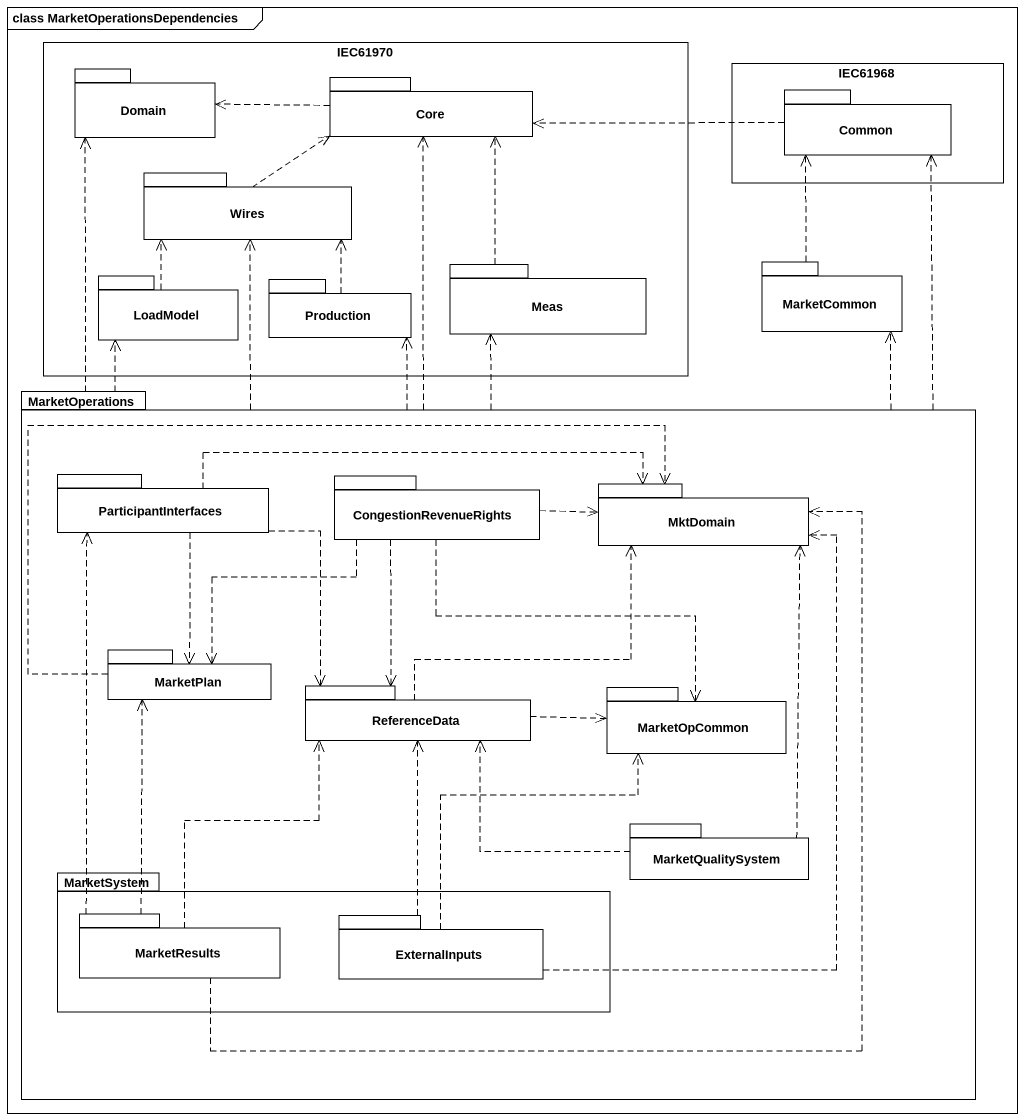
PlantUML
@startuml
mainframe class MarketOperationsDependencies
rectangle IEC61970 {
  package Domain {
  }
  package Core {
  }
  package Wires {
  }
  package LoadModel {
  }
  package Production {
  }
  package Meas {
  }
}
rectangle IEC61968 {
  package Common {
  }
}
package MarketCommon {
}
package MarketOperations {
  package ParticipantInterfaces {
  }
  package CongestionRevenueRights {
  }
  package MktDomain {
  }
  package MarketPlan {
  }
  package ReferenceData {
  }
  package MarketOpCommon {
  }
  package MarketQualitySystem {
  }
  package MarketSystem {
    package MarketResults {
    }
    package ExternalInputs {
    }
  }
}
Core .left.> Domain
Common .left.> Core
Wires .right.> Core
LoadModel .up.> Wires
Production .up.> Wires
Meas .up.> Core
MarketCommon .up.> Common
MarketOperations .up.> Domain
MarketOperations .up.> Core
MarketOperations .up.> Common
MarketOperations .up.> Wires
MarketOperations .up.> LoadModel
MarketOperations .up.> Production
MarketOperations .up.> Meas
MarketOperations .up.> MarketCommon
ParticipantInterfaces .right.> MktDomain
ParticipantInterfaces ..> MarketPlan
ParticipantInterfaces ..> ReferenceData
CongestionRevenueRights .right.> MktDomain
CongestionRevenueRights ..> MarketPlan
CongestionRevenueRights ..> ReferenceData
CongestionRevenueRights ..> MarketOpCommon
MarketPlan .right.> MktDomain
ReferenceData .up.> MktDomain
ReferenceData .right.> MarketOpCommon
MarketQualitySystem .up.> MktDomain
MarketQualitySystem .left.> ReferenceData
MarketResults .up.> ParticipantInterfaces
MarketResults .up.> MktDomain
MarketResults .up.> MarketPlan
MarketResults .up.> ReferenceData
ExternalInputs .up.> MktDomain
ExternalInputs .up.> ReferenceData
ExternalInputs .up.> MarketOpCommon
@enduml
